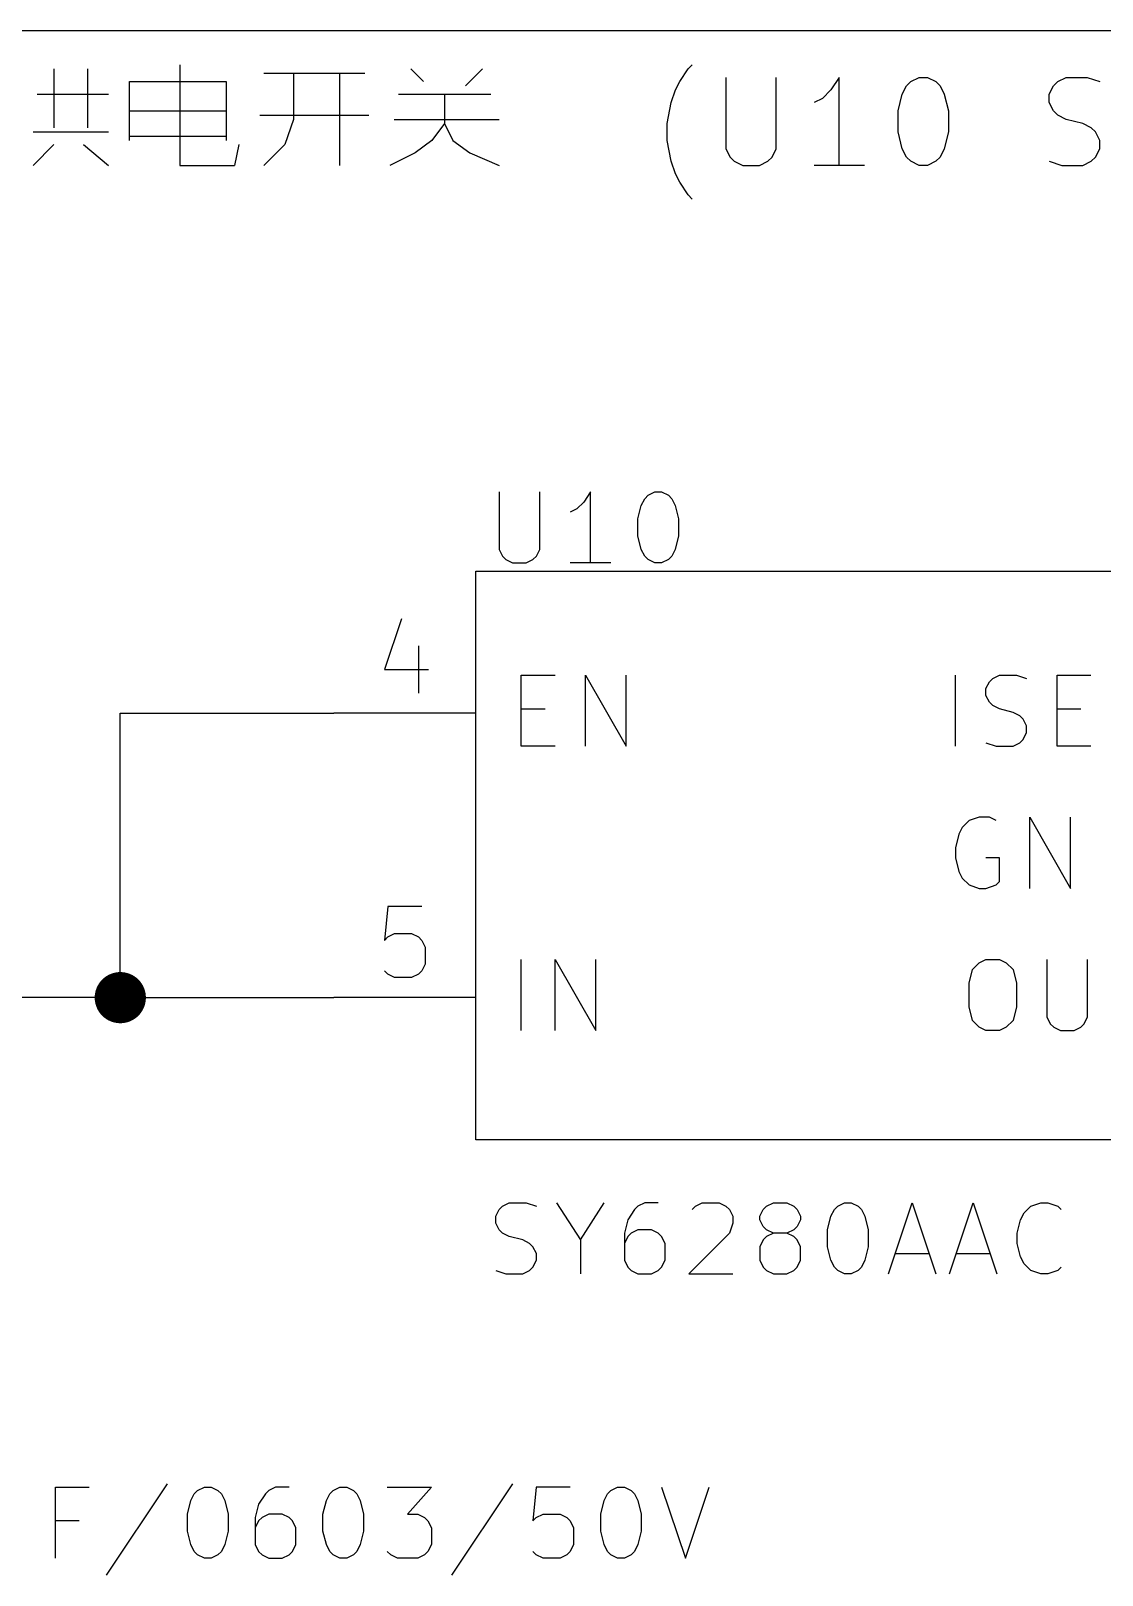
# Model space of a CAD drawing. Header units: millimetres. Extents: x 5 to 293, y -205 to -3.
# Drawn here: x 204.14 to 223.27, y -143.67 to -116.08 of the extents above; entities that cross this region are included whole.
import ezdxf

# ---------------------------------------------------------------- set-up
doc = ezdxf.new("R2010")
doc.units = ezdxf.units.MM
for name, color, linetype in [('GREENSIXTYFIVE', 129, 'CONTINUOUS'), ('LIGHTGREEN', 92, 'CONTINUOUS'), ('LIGHTMAGENTA', 212, 'CONTINUOUS'), ('LIGHTRED', 12, 'CONTINUOUS'), ('RED', 14, 'CONTINUOUS')]:
    doc.layers.add(name, color=color, linetype=linetype)

msp = doc.modelspace()

# ---------------------------------------------------------------- linework, layer by layer
at = {"layer": 'GREENSIXTYFIVE', "linetype": 'CONTINUOUS'}
for p, q in [((212.5035, -124.3144), (212.5035, -125.3425)), ((212.5035, -124.3144), (212.5035, -125.3425)), ((213.2292, -125.3425), (213.2292, -124.3144)), ((213.2292, -125.3425), (213.2292, -124.3144)), ((214.1364, -124.3144), (214.0155, -124.4959)), ((214.1364, -124.3144), (214.0155, -124.4959)), ((214.1364, -125.5844), (214.1364, -124.3144)), ((214.1364, -125.5844), (214.1364, -124.3144)), ((215.104, -124.4354), (215.1645, -124.3749)), ((215.104, -124.4354), (215.1645, -124.3749)), ((215.1645, -124.3749), (215.2854, -124.3144)), ((215.1645, -124.3749), (215.2854, -124.3144)), ((215.2854, -124.3144), (215.4064, -124.3144)), ((215.2854, -124.3144), (215.4064, -124.3144)), ((215.4064, -124.3144), (215.5273, -124.3749)), ((215.4064, -124.3144), (215.5273, -124.3749)), ((215.5273, -124.3749), (215.5878, -124.4354)), ((215.5273, -124.3749), (215.5878, -124.4354)), ((213.8945, -124.6168), (213.7736, -124.6773)), ((213.8945, -124.6168), (213.7736, -124.6773)), ((214.0155, -124.4959), (213.8945, -124.6168)), ((214.0155, -124.4959), (213.8945, -124.6168)), ((214.9831, -124.7982), (215.0435, -124.5563)), ((214.9831, -124.7982), (215.0435, -124.5563)), ((215.0435, -124.5563), (215.104, -124.4354)), ((215.0435, -124.5563), (215.104, -124.4354)), ((215.5878, -124.4354), (215.6483, -124.5563)), ((215.5878, -124.4354), (215.6483, -124.5563)), ((215.6483, -124.5563), (215.7088, -124.7982)), ((215.6483, -124.5563), (215.7088, -124.7982)), ((214.9831, -125.1006), (214.9831, -124.7982)), ((214.9831, -125.1006), (214.9831, -124.7982)), ((215.7088, -124.7982), (215.7088, -125.1006)), ((215.7088, -124.7982), (215.7088, -125.1006)), ((215.0435, -125.3425), (214.9831, -125.1006)), ((215.0435, -125.3425), (214.9831, -125.1006)), ((215.7088, -125.1006), (215.6483, -125.3425)), ((215.7088, -125.1006), (215.6483, -125.3425)), ((212.5035, -125.3425), (212.564, -125.4635)), ((212.5035, -125.3425), (212.564, -125.4635)), ((212.564, -125.4635), (212.6245, -125.524)), ((212.564, -125.4635), (212.6245, -125.524)), ((212.6245, -125.524), (212.7454, -125.5844)), ((212.6245, -125.524), (212.7454, -125.5844)), ((212.9873, -125.5844), (213.1083, -125.524)), ((212.9873, -125.5844), (213.1083, -125.524)), ((213.1083, -125.524), (213.1688, -125.4635)), ((213.1083, -125.524), (213.1688, -125.4635)), ((213.1688, -125.4635), (213.2292, -125.3425)), ((213.1688, -125.4635), (213.2292, -125.3425)), ((215.104, -125.4635), (215.0435, -125.3425)), ((215.104, -125.4635), (215.0435, -125.3425)), ((215.1645, -125.524), (215.104, -125.4635)), ((215.1645, -125.524), (215.104, -125.4635)), ((215.2854, -125.5844), (215.1645, -125.524)), ((215.2854, -125.5844), (215.1645, -125.524)), ((215.5273, -125.524), (215.4064, -125.5844)), ((215.5273, -125.524), (215.4064, -125.5844)), ((215.5878, -125.4635), (215.5273, -125.524)), ((215.5878, -125.4635), (215.5273, -125.524)), ((215.6483, -125.3425), (215.5878, -125.4635)), ((215.6483, -125.3425), (215.5878, -125.4635)), ((212.7454, -125.5844), (212.9873, -125.5844)), ((212.7454, -125.5844), (212.9873, -125.5844)), ((214.4993, -125.5844), (213.7736, -125.5844)), ((214.4993, -125.5844), (213.7736, -125.5844)), ((215.4064, -125.5844), (215.2854, -125.5844)), ((215.4064, -125.5844), (215.2854, -125.5844)), ((212.9003, -128.8575), (212.9003, -127.5875)), ((212.9003, -127.5875), (213.5051, -127.5875)), ((212.9003, -128.8575), (212.9003, -127.5875)), ((212.9003, -127.5875), (213.5051, -127.5875)), ((214.0493, -128.8575), (214.0493, -127.5875)), ((214.0493, -127.5875), (214.775, -128.8575)), ((214.0493, -128.8575), (214.0493, -127.5875)), ((214.0493, -127.5875), (214.775, -128.8575)), ((214.775, -128.8575), (214.775, -127.5875)), ((214.775, -128.8575), (214.775, -127.5875)), ((220.6534, -128.8575), (220.6534, -127.5875)), ((220.6534, -128.8575), (220.6534, -127.5875)), ((221.1978, -127.8294), (221.2582, -127.7085)), ((221.1978, -127.8294), (221.2582, -127.7085)), ((221.2582, -127.7085), (221.3187, -127.648)), ((221.2582, -127.7085), (221.3187, -127.648)), ((221.3187, -127.648), (221.4397, -127.5875)), ((221.3187, -127.648), (221.4397, -127.5875)), ((221.4397, -127.5875), (221.742, -127.5875)), ((221.4397, -127.5875), (221.742, -127.5875)), ((221.742, -127.5875), (221.9235, -127.648)), ((221.742, -127.5875), (221.9235, -127.648)), ((222.4677, -128.8575), (222.4677, -127.5875)), ((222.4677, -127.5875), (223.0725, -127.5875)), ((222.4677, -128.8575), (222.4677, -127.5875)), ((222.4677, -127.5875), (223.0725, -127.5875)), ((221.1978, -127.9504), (221.1978, -127.8294)), ((221.1978, -127.9504), (221.1978, -127.8294)), ((221.2582, -128.0713), (221.1978, -127.9504)), ((221.2582, -128.0713), (221.1978, -127.9504)), ((212.9003, -128.1923), (213.3237, -128.1923)), ((212.9003, -128.1923), (213.3237, -128.1923)), ((221.3187, -128.1318), (221.2582, -128.0713)), ((221.3187, -128.1318), (221.2582, -128.0713)), ((221.4397, -128.1923), (221.3187, -128.1318)), ((221.4397, -128.1923), (221.3187, -128.1318)), ((221.6816, -128.2528), (221.4397, -128.1923)), ((221.6816, -128.2528), (221.4397, -128.1923)), ((221.8025, -128.3132), (221.6816, -128.2528)), ((221.8025, -128.3132), (221.6816, -128.2528)), ((222.4677, -128.1923), (222.8911, -128.1923)), ((222.4677, -128.1923), (222.8911, -128.1923)), ((221.863, -128.3737), (221.8025, -128.3132)), ((221.863, -128.3737), (221.8025, -128.3132)), ((221.9235, -128.4947), (221.863, -128.3737)), ((221.9235, -128.4947), (221.863, -128.3737)), ((221.9235, -128.6156), (221.9235, -128.4947)), ((221.9235, -128.6156), (221.9235, -128.4947)), ((221.1978, -128.7971), (221.3792, -128.8575)), ((221.1978, -128.7971), (221.3792, -128.8575)), ((221.6816, -128.8575), (221.8025, -128.7971)), ((221.6816, -128.8575), (221.8025, -128.7971)), ((221.8025, -128.7971), (221.863, -128.7366)), ((221.8025, -128.7971), (221.863, -128.7366)), ((221.863, -128.7366), (221.9235, -128.6156)), ((221.863, -128.7366), (221.9235, -128.6156)), ((213.5051, -128.8575), (212.9003, -128.8575)), ((213.5051, -128.8575), (212.9003, -128.8575)), ((221.3792, -128.8575), (221.6816, -128.8575)), ((221.3792, -128.8575), (221.6816, -128.8575)), ((223.0725, -128.8575), (222.4677, -128.8575)), ((223.0725, -128.8575), (222.4677, -128.8575)), ((220.8953, -130.188), (220.7743, -130.309)), ((220.8953, -130.188), (220.7743, -130.309)), ((221.0767, -130.1275), (220.8953, -130.188)), ((221.0767, -130.1275), (220.8953, -130.188)), ((221.2581, -130.1275), (221.0767, -130.1275)), ((221.2581, -130.1275), (221.0767, -130.1275)), ((221.3791, -130.188), (221.2581, -130.1275)), ((221.3791, -130.188), (221.2581, -130.1275)), ((221.9838, -131.3975), (221.9838, -130.1275)), ((221.9838, -130.1275), (222.7095, -131.3975)), ((221.9838, -131.3975), (221.9838, -130.1275)), ((221.9838, -130.1275), (222.7095, -131.3975)), ((222.7095, -131.3975), (222.7095, -130.1275)), ((222.7095, -131.3975), (222.7095, -130.1275)), ((220.7138, -130.4299), (220.6534, -130.6718)), ((220.7138, -130.4299), (220.6534, -130.6718)), ((220.7743, -130.309), (220.7138, -130.4299)), ((220.7743, -130.309), (220.7138, -130.4299)), ((220.6534, -130.6718), (220.6534, -130.8532)), ((220.6534, -130.6718), (220.6534, -130.8532)), ((220.6534, -130.8532), (220.7138, -131.0951)), ((220.6534, -130.8532), (220.7138, -131.0951)), ((221.4395, -130.8532), (221.1976, -130.8532)), ((221.4395, -130.8532), (221.1976, -130.8532)), ((221.4395, -131.2766), (221.4395, -130.8532)), ((221.4395, -131.2766), (221.4395, -130.8532)), ((220.7138, -131.0951), (220.7743, -131.2161)), ((220.7138, -131.0951), (220.7743, -131.2161)), ((220.7743, -131.2161), (220.8953, -131.3371)), ((220.7743, -131.2161), (220.8953, -131.3371)), ((221.3791, -131.3371), (221.4395, -131.2766)), ((221.3791, -131.3371), (221.4395, -131.2766)), ((220.8953, -131.3371), (221.0767, -131.3975)), ((220.8953, -131.3371), (221.0767, -131.3975)), ((221.0767, -131.3975), (221.1976, -131.3975)), ((221.0767, -131.3975), (221.1976, -131.3975)), ((221.1976, -131.3975), (221.3791, -131.3371)), ((221.1976, -131.3975), (221.3791, -131.3371)), ((212.9003, -133.9375), (212.9003, -132.6675)), ((212.9003, -133.9375), (212.9003, -132.6675)), ((213.5051, -133.9375), (213.5051, -132.6675)), ((213.5051, -132.6675), (214.2308, -133.9375)), ((213.5051, -133.9375), (213.5051, -132.6675)), ((213.5051, -132.6675), (214.2308, -133.9375)), ((214.2308, -133.9375), (214.2308, -132.6675)), ((214.2308, -133.9375), (214.2308, -132.6675)), ((221.0767, -132.728), (221.1976, -132.6675)), ((221.0767, -132.728), (221.1976, -132.6675)), ((221.1976, -132.6675), (221.4395, -132.6675)), ((221.1976, -132.6675), (221.4395, -132.6675)), ((221.4395, -132.6675), (221.5605, -132.728)), ((221.4395, -132.6675), (221.5605, -132.728)), ((222.2862, -132.6675), (222.2862, -133.6956)), ((222.2862, -132.6675), (222.2862, -133.6956)), ((223.0119, -133.6956), (223.0119, -132.6675)), ((223.0119, -133.6956), (223.0119, -132.6675)), ((220.8953, -133.0909), (220.9557, -132.849)), ((220.8953, -133.0909), (220.9557, -132.849)), ((220.9557, -132.849), (221.0767, -132.728)), ((220.9557, -132.849), (221.0767, -132.728)), ((221.5605, -132.728), (221.6814, -132.849)), ((221.5605, -132.728), (221.6814, -132.849)), ((221.6814, -132.849), (221.7419, -133.0909)), ((221.6814, -132.849), (221.7419, -133.0909)), ((220.8953, -133.5142), (220.8953, -133.0909)), ((220.8953, -133.5142), (220.8953, -133.0909)), ((221.7419, -133.0909), (221.7419, -133.5142)), ((221.7419, -133.0909), (221.7419, -133.5142)), ((220.9557, -133.7561), (220.8953, -133.5142)), ((220.9557, -133.7561), (220.8953, -133.5142)), ((221.7419, -133.5142), (221.6814, -133.7561)), ((221.7419, -133.5142), (221.6814, -133.7561)), ((221.0767, -133.8771), (220.9557, -133.7561)), ((221.0767, -133.8771), (220.9557, -133.7561)), ((221.6814, -133.7561), (221.5605, -133.8771)), ((221.6814, -133.7561), (221.5605, -133.8771)), ((222.2862, -133.6956), (222.3467, -133.8166)), ((222.2862, -133.6956), (222.3467, -133.8166)), ((222.9515, -133.8166), (223.0119, -133.6956)), ((222.9515, -133.8166), (223.0119, -133.6956)), ((221.1976, -133.9375), (221.0767, -133.8771)), ((221.1976, -133.9375), (221.0767, -133.8771)), ((221.4395, -133.9375), (221.1976, -133.9375)), ((221.4395, -133.9375), (221.1976, -133.9375)), ((221.5605, -133.8771), (221.4395, -133.9375)), ((221.5605, -133.8771), (221.4395, -133.9375)), ((222.3467, -133.8166), (222.4072, -133.8771)), ((222.3467, -133.8166), (222.4072, -133.8771)), ((222.4072, -133.8771), (222.5281, -133.9375)), ((222.4072, -133.8771), (222.5281, -133.9375)), ((222.5281, -133.9375), (222.77, -133.9375)), ((222.5281, -133.9375), (222.77, -133.9375)), ((222.77, -133.9375), (222.891, -133.8771)), ((222.77, -133.9375), (222.891, -133.8771)), ((222.891, -133.8771), (222.9515, -133.8166)), ((222.891, -133.8771), (222.9515, -133.8166)), ((212.5035, -137.1354), (212.564, -137.0749)), ((212.5035, -137.1354), (212.564, -137.0749)), ((212.564, -137.0749), (212.685, -137.0144)), ((212.564, -137.0749), (212.685, -137.0144)), ((212.685, -137.0144), (212.9873, -137.0144)), ((212.685, -137.0144), (212.9873, -137.0144)), ((212.9873, -137.0144), (213.1688, -137.0749)), ((212.9873, -137.0144), (213.1688, -137.0749)), ((213.5316, -137.0144), (213.9549, -137.6797)), ((213.5316, -137.0144), (213.9549, -137.6797)), ((213.9549, -137.6797), (214.3783, -137.0144)), ((213.9549, -137.6797), (214.3783, -137.0144)), ((214.9831, -137.0749), (214.9226, -137.1354)), ((214.9831, -137.0749), (214.9226, -137.1354)), ((215.104, -137.0144), (214.9831, -137.0749)), ((215.104, -137.0144), (214.9831, -137.0749)), ((215.3459, -137.0144), (215.104, -137.0144)), ((215.3459, -137.0144), (215.104, -137.0144)), ((215.9507, -137.1354), (216.0111, -137.0749)), ((215.9507, -137.1354), (216.0111, -137.0749)), ((216.0111, -137.0749), (216.1321, -137.0144)), ((216.0111, -137.0749), (216.1321, -137.0144)), ((216.1321, -137.0144), (216.4345, -137.0144)), ((216.1321, -137.0144), (216.4345, -137.0144)), ((216.4345, -137.0144), (216.5554, -137.0749)), ((216.4345, -137.0144), (216.5554, -137.0749)), ((216.5554, -137.0749), (216.6159, -137.1354)), ((216.5554, -137.0749), (216.6159, -137.1354)), ((217.2206, -137.1354), (217.2811, -137.0749)), ((217.2206, -137.1354), (217.2811, -137.0749)), ((217.2811, -137.0749), (217.4021, -137.0144)), ((217.2811, -137.0749), (217.4021, -137.0144)), ((217.4021, -137.0144), (217.644, -137.0144)), ((217.4021, -137.0144), (217.644, -137.0144)), ((217.644, -137.0144), (217.7649, -137.0749)), ((217.644, -137.0144), (217.7649, -137.0749)), ((217.7649, -137.0749), (217.8254, -137.1354)), ((217.7649, -137.0749), (217.8254, -137.1354)), ((218.4906, -137.1354), (218.5511, -137.0749)), ((218.4906, -137.1354), (218.5511, -137.0749)), ((218.5511, -137.0749), (218.672, -137.0144)), ((218.5511, -137.0749), (218.672, -137.0144)), ((218.672, -137.0144), (218.793, -137.0144)), ((218.672, -137.0144), (218.793, -137.0144)), ((218.793, -137.0144), (218.9139, -137.0749)), ((218.793, -137.0144), (218.9139, -137.0749)), ((218.9139, -137.0749), (218.9744, -137.1354)), ((218.9139, -137.0749), (218.9744, -137.1354)), ((219.4582, -138.2844), (219.8815, -137.0144)), ((219.4582, -138.2844), (219.8815, -137.0144)), ((219.8815, -137.0144), (220.3049, -138.2844)), ((219.8815, -137.0144), (220.3049, -138.2844)), ((220.5468, -138.2844), (220.9701, -137.0144)), ((220.5468, -138.2844), (220.9701, -137.0144)), ((220.9701, -137.0144), (221.3935, -138.2844)), ((220.9701, -137.0144), (221.3935, -138.2844)), ((221.8773, -137.1959), (221.9983, -137.0749)), ((221.8773, -137.1959), (221.9983, -137.0749)), ((221.9983, -137.0749), (222.1797, -137.0144)), ((221.9983, -137.0749), (222.1797, -137.0144)), ((222.1797, -137.0144), (222.3006, -137.0144)), ((222.1797, -137.0144), (222.3006, -137.0144)), ((222.3006, -137.0144), (222.4821, -137.0749)), ((222.3006, -137.0144), (222.4821, -137.0749)), ((222.4821, -137.0749), (222.5425, -137.1354)), ((222.4821, -137.0749), (222.5425, -137.1354)), ((212.4431, -137.2563), (212.5035, -137.1354)), ((212.4431, -137.2563), (212.5035, -137.1354)), ((212.4431, -137.3773), (212.4431, -137.2563)), ((212.4431, -137.3773), (212.4431, -137.2563)), ((212.5035, -137.4982), (212.4431, -137.3773)), ((212.5035, -137.4982), (212.4431, -137.3773)), ((214.8016, -137.3168), (214.7412, -137.5587)), ((214.8016, -137.3168), (214.7412, -137.5587)), ((214.9226, -137.1354), (214.8016, -137.3168)), ((214.9226, -137.1354), (214.8016, -137.3168)), ((216.6159, -137.1354), (216.6764, -137.2563)), ((216.6159, -137.1354), (216.6764, -137.2563)), ((216.6764, -137.3773), (216.6159, -137.5587)), ((216.6764, -137.3773), (216.6159, -137.5587)), ((216.6764, -137.2563), (216.6764, -137.3773)), ((216.6764, -137.2563), (216.6764, -137.3773)), ((217.1602, -137.2563), (217.2206, -137.1354)), ((217.1602, -137.2563), (217.2206, -137.1354)), ((217.1602, -137.3168), (217.1602, -137.2563)), ((217.1602, -137.3168), (217.1602, -137.2563)), ((217.2206, -137.4378), (217.1602, -137.3168)), ((217.2206, -137.4378), (217.1602, -137.3168)), ((217.8254, -137.1354), (217.8859, -137.2563)), ((217.8254, -137.1354), (217.8859, -137.2563)), ((217.8859, -137.3168), (217.8254, -137.4378)), ((217.8859, -137.3168), (217.8254, -137.4378)), ((217.8859, -137.2563), (217.8859, -137.3168)), ((217.8859, -137.2563), (217.8859, -137.3168)), ((218.3697, -137.4982), (218.4301, -137.2563)), ((218.3697, -137.4982), (218.4301, -137.2563)), ((218.4301, -137.2563), (218.4906, -137.1354)), ((218.4301, -137.2563), (218.4906, -137.1354)), ((218.9744, -137.1354), (219.0349, -137.2563)), ((218.9744, -137.1354), (219.0349, -137.2563)), ((219.0349, -137.2563), (219.0954, -137.4982)), ((219.0349, -137.2563), (219.0954, -137.4982)), ((221.7564, -137.5587), (221.8168, -137.3168)), ((221.7564, -137.5587), (221.8168, -137.3168)), ((221.8168, -137.3168), (221.8773, -137.1959)), ((221.8168, -137.3168), (221.8773, -137.1959)), ((212.564, -137.5587), (212.5035, -137.4982)), ((212.564, -137.5587), (212.5035, -137.4982)), ((212.685, -137.6192), (212.564, -137.5587)), ((212.685, -137.6192), (212.564, -137.5587)), ((212.9269, -137.6797), (212.685, -137.6192)), ((212.9269, -137.6797), (212.685, -137.6192)), ((214.7412, -137.5587), (214.7412, -138.0425)), ((214.7412, -137.5587), (214.7412, -138.0425)), ((214.8016, -137.6192), (214.7412, -137.7401)), ((214.8016, -137.6192), (214.7412, -137.7401)), ((214.8621, -137.5587), (214.8016, -137.6192)), ((214.8621, -137.5587), (214.8016, -137.6192)), ((214.9831, -137.4982), (214.8621, -137.5587)), ((214.9831, -137.4982), (214.8621, -137.5587)), ((215.225, -137.4982), (214.9831, -137.4982)), ((215.225, -137.4982), (214.9831, -137.4982)), ((215.3459, -137.5587), (215.225, -137.4982)), ((215.3459, -137.5587), (215.225, -137.4982)), ((215.4064, -137.6192), (215.3459, -137.5587)), ((215.4064, -137.6192), (215.3459, -137.5587)), ((215.4669, -137.7401), (215.4064, -137.6192)), ((215.4669, -137.7401), (215.4064, -137.6192)), ((216.6159, -137.5587), (215.8902, -138.2844)), ((216.6159, -137.5587), (215.8902, -138.2844)), ((217.2811, -137.4982), (217.2206, -137.4378)), ((217.2811, -137.4982), (217.2206, -137.4378)), ((217.2811, -137.6192), (217.2206, -137.6797)), ((217.2811, -137.6192), (217.2206, -137.6797)), ((217.4021, -137.5587), (217.2811, -137.4982)), ((217.4021, -137.5587), (217.2811, -137.4982)), ((217.4021, -137.5587), (217.2811, -137.6192)), ((217.4021, -137.5587), (217.2811, -137.6192)), ((217.644, -137.5587), (217.4021, -137.5587)), ((217.644, -137.5587), (217.4021, -137.5587)), ((217.7649, -137.4982), (217.644, -137.5587)), ((217.7649, -137.4982), (217.644, -137.5587)), ((217.7649, -137.6192), (217.644, -137.5587)), ((217.7649, -137.6192), (217.644, -137.5587)), ((217.8254, -137.4378), (217.7649, -137.4982)), ((217.8254, -137.4378), (217.7649, -137.4982)), ((217.8254, -137.6797), (217.7649, -137.6192)), ((217.8254, -137.6797), (217.7649, -137.6192)), ((218.3697, -137.8006), (218.3697, -137.4982)), ((218.3697, -137.8006), (218.3697, -137.4982)), ((219.0954, -137.4982), (219.0954, -137.8006)), ((219.0954, -137.4982), (219.0954, -137.8006)), ((221.7564, -137.7401), (221.7564, -137.5587)), ((221.7564, -137.7401), (221.7564, -137.5587)), ((213.0478, -137.7401), (212.9269, -137.6797)), ((213.0478, -137.7401), (212.9269, -137.6797)), ((213.1083, -137.8006), (213.0478, -137.7401)), ((213.1083, -137.8006), (213.0478, -137.7401)), ((213.1688, -137.9216), (213.1083, -137.8006)), ((213.1688, -137.9216), (213.1083, -137.8006)), ((213.1688, -138.0425), (213.1688, -137.9216)), ((213.1688, -138.0425), (213.1688, -137.9216)), ((213.9549, -137.6797), (213.9549, -138.2844)), ((213.9549, -137.6797), (213.9549, -138.2844)), ((215.4669, -138.0425), (215.4669, -137.7401)), ((215.4669, -138.0425), (215.4669, -137.7401)), ((217.2206, -137.6797), (217.1602, -137.8006)), ((217.2206, -137.6797), (217.1602, -137.8006)), ((217.1602, -137.8006), (217.1602, -138.0425)), ((217.1602, -137.8006), (217.1602, -138.0425)), ((217.8859, -137.8006), (217.8254, -137.6797)), ((217.8859, -137.8006), (217.8254, -137.6797)), ((217.8859, -138.0425), (217.8859, -137.8006)), ((217.8859, -138.0425), (217.8859, -137.8006)), ((218.4301, -138.0425), (218.3697, -137.8006)), ((218.4301, -138.0425), (218.3697, -137.8006)), ((219.0954, -137.8006), (219.0349, -138.0425)), ((219.0954, -137.8006), (219.0349, -138.0425)), ((219.5792, -137.9216), (220.1839, -137.9216)), ((219.5792, -137.9216), (220.1839, -137.9216)), ((220.6678, -137.9216), (221.2725, -137.9216)), ((220.6678, -137.9216), (221.2725, -137.9216)), ((221.8168, -137.982), (221.7564, -137.7401)), ((221.8168, -137.982), (221.7564, -137.7401)), ((213.0478, -138.224), (213.1083, -138.1635)), ((213.0478, -138.224), (213.1083, -138.1635)), ((213.1083, -138.1635), (213.1688, -138.0425)), ((213.1083, -138.1635), (213.1688, -138.0425)), ((214.7412, -138.0425), (214.8016, -138.1635)), ((214.7412, -138.0425), (214.8016, -138.1635)), ((214.8016, -138.1635), (214.8621, -138.224)), ((214.8016, -138.1635), (214.8621, -138.224)), ((215.3459, -138.224), (215.4064, -138.1635)), ((215.3459, -138.224), (215.4064, -138.1635)), ((215.4064, -138.1635), (215.4669, -138.0425)), ((215.4064, -138.1635), (215.4669, -138.0425)), ((217.1602, -138.0425), (217.2206, -138.1635)), ((217.1602, -138.0425), (217.2206, -138.1635)), ((217.2206, -138.1635), (217.2811, -138.224)), ((217.2206, -138.1635), (217.2811, -138.224)), ((217.7649, -138.224), (217.8254, -138.1635)), ((217.7649, -138.224), (217.8254, -138.1635)), ((217.8254, -138.1635), (217.8859, -138.0425)), ((217.8254, -138.1635), (217.8859, -138.0425)), ((218.4906, -138.1635), (218.4301, -138.0425)), ((218.4906, -138.1635), (218.4301, -138.0425)), ((218.5511, -138.224), (218.4906, -138.1635)), ((218.5511, -138.224), (218.4906, -138.1635)), ((218.9744, -138.1635), (218.9139, -138.224)), ((218.9744, -138.1635), (218.9139, -138.224)), ((219.0349, -138.0425), (218.9744, -138.1635)), ((219.0349, -138.0425), (218.9744, -138.1635)), ((221.8773, -138.103), (221.8168, -137.982)), ((221.8773, -138.103), (221.8168, -137.982)), ((221.9983, -138.224), (221.8773, -138.103)), ((221.9983, -138.224), (221.8773, -138.103)), ((222.5425, -138.1635), (222.4821, -138.224)), ((222.5425, -138.1635), (222.4821, -138.224)), ((212.4431, -138.224), (212.6245, -138.2844)), ((212.4431, -138.224), (212.6245, -138.2844)), ((212.6245, -138.2844), (212.9269, -138.2844)), ((212.6245, -138.2844), (212.9269, -138.2844)), ((212.9269, -138.2844), (213.0478, -138.224)), ((212.9269, -138.2844), (213.0478, -138.224)), ((214.8621, -138.224), (214.9831, -138.2844)), ((214.8621, -138.224), (214.9831, -138.2844)), ((214.9831, -138.2844), (215.225, -138.2844)), ((214.9831, -138.2844), (215.225, -138.2844)), ((215.225, -138.2844), (215.3459, -138.224)), ((215.225, -138.2844), (215.3459, -138.224)), ((215.8902, -138.2844), (216.6764, -138.2844)), ((215.8902, -138.2844), (216.6764, -138.2844)), ((217.2811, -138.224), (217.4021, -138.2844)), ((217.2811, -138.224), (217.4021, -138.2844)), ((217.4021, -138.2844), (217.644, -138.2844)), ((217.4021, -138.2844), (217.644, -138.2844)), ((217.644, -138.2844), (217.7649, -138.224)), ((217.644, -138.2844), (217.7649, -138.224)), ((218.672, -138.2844), (218.5511, -138.224)), ((218.672, -138.2844), (218.5511, -138.224)), ((218.793, -138.2844), (218.672, -138.2844)), ((218.793, -138.2844), (218.672, -138.2844)), ((218.9139, -138.224), (218.793, -138.2844)), ((218.9139, -138.224), (218.793, -138.2844)), ((222.1797, -138.2844), (221.9983, -138.224)), ((222.1797, -138.2844), (221.9983, -138.224)), ((222.3006, -138.2844), (222.1797, -138.2844)), ((222.3006, -138.2844), (222.1797, -138.2844)), ((222.4821, -138.224), (222.3006, -138.2844)), ((222.4821, -138.224), (222.3006, -138.2844)), ((206.5768, -142.034), (205.4882, -143.6668)), ((206.5768, -142.034), (205.4882, -143.6668)), ((212.7453, -142.034), (211.6567, -143.6668)), ((212.7453, -142.034), (211.6567, -143.6668)), ((204.581, -143.3644), (204.581, -142.0944)), ((204.581, -142.0944), (205.1858, -142.0944)), ((204.581, -143.3644), (204.581, -142.0944)), ((204.581, -142.0944), (205.1858, -142.0944)), ((206.9397, -142.5782), (207.0001, -142.3363)), ((206.9397, -142.5782), (207.0001, -142.3363)), ((207.0001, -142.3363), (207.0606, -142.2154)), ((207.0001, -142.3363), (207.0606, -142.2154)), ((207.0606, -142.2154), (207.1211, -142.1549)), ((207.0606, -142.2154), (207.1211, -142.1549)), ((207.1211, -142.1549), (207.242, -142.0944)), ((207.1211, -142.1549), (207.242, -142.0944)), ((207.242, -142.0944), (207.363, -142.0944)), ((207.242, -142.0944), (207.363, -142.0944)), ((207.363, -142.0944), (207.4839, -142.1549)), ((207.363, -142.0944), (207.4839, -142.1549)), ((207.4839, -142.1549), (207.5444, -142.2154)), ((207.4839, -142.1549), (207.5444, -142.2154)), ((207.5444, -142.2154), (207.6049, -142.3363)), ((207.5444, -142.2154), (207.6049, -142.3363)), ((207.6049, -142.3363), (207.6654, -142.5782)), ((207.6049, -142.3363), (207.6654, -142.5782)), ((208.3306, -142.2154), (208.2096, -142.3968)), ((208.3306, -142.2154), (208.2096, -142.3968)), ((208.3911, -142.1549), (208.3306, -142.2154)), ((208.3911, -142.1549), (208.3306, -142.2154)), ((208.512, -142.0944), (208.3911, -142.1549)), ((208.512, -142.0944), (208.3911, -142.1549)), ((208.7539, -142.0944), (208.512, -142.0944)), ((208.7539, -142.0944), (208.512, -142.0944)), ((209.3587, -142.5782), (209.4191, -142.3363)), ((209.3587, -142.5782), (209.4191, -142.3363)), ((209.4191, -142.3363), (209.4796, -142.2154)), ((209.4191, -142.3363), (209.4796, -142.2154)), ((209.4796, -142.2154), (209.5401, -142.1549)), ((209.4796, -142.2154), (209.5401, -142.1549)), ((209.5401, -142.1549), (209.661, -142.0944)), ((209.5401, -142.1549), (209.661, -142.0944)), ((209.661, -142.0944), (209.782, -142.0944)), ((209.661, -142.0944), (209.782, -142.0944)), ((209.782, -142.0944), (209.9029, -142.1549)), ((209.782, -142.0944), (209.9029, -142.1549)), ((209.9029, -142.1549), (209.9634, -142.2154)), ((209.9029, -142.1549), (209.9634, -142.2154)), ((209.9634, -142.2154), (210.0239, -142.3363)), ((209.9634, -142.2154), (210.0239, -142.3363)), ((210.0239, -142.3363), (210.0844, -142.5782)), ((210.0239, -142.3363), (210.0844, -142.5782)), ((210.5077, -142.0944), (211.2939, -142.0944)), ((210.5077, -142.0944), (211.2939, -142.0944)), ((211.2939, -142.0944), (210.8705, -142.5782)), ((211.2939, -142.0944), (210.8705, -142.5782)), ((213.1686, -142.0944), (213.1082, -142.6992)), ((213.1686, -142.0944), (213.1082, -142.6992)), ((213.7734, -142.0944), (213.1686, -142.0944)), ((213.7734, -142.0944), (213.1686, -142.0944)), ((214.3177, -142.5782), (214.3781, -142.3363)), ((214.3177, -142.5782), (214.3781, -142.3363)), ((214.3781, -142.3363), (214.4386, -142.2154)), ((214.3781, -142.3363), (214.4386, -142.2154)), ((214.4386, -142.2154), (214.4991, -142.1549)), ((214.4386, -142.2154), (214.4991, -142.1549)), ((214.4991, -142.1549), (214.62, -142.0944)), ((214.4991, -142.1549), (214.62, -142.0944)), ((214.62, -142.0944), (214.741, -142.0944)), ((214.62, -142.0944), (214.741, -142.0944)), ((214.741, -142.0944), (214.8619, -142.1549)), ((214.741, -142.0944), (214.8619, -142.1549)), ((214.8619, -142.1549), (214.9224, -142.2154)), ((214.8619, -142.1549), (214.9224, -142.2154)), ((214.9224, -142.2154), (214.9829, -142.3363)), ((214.9224, -142.2154), (214.9829, -142.3363)), ((214.9829, -142.3363), (215.0434, -142.5782)), ((214.9829, -142.3363), (215.0434, -142.5782)), ((215.4062, -142.0944), (215.8295, -143.3644)), ((215.4062, -142.0944), (215.8295, -143.3644)), ((215.8295, -143.3644), (216.2529, -142.0944)), ((215.8295, -143.3644), (216.2529, -142.0944)), ((206.9397, -142.8806), (206.9397, -142.5782)), ((206.9397, -142.8806), (206.9397, -142.5782)), ((207.6654, -142.5782), (207.6654, -142.8806)), ((207.6654, -142.5782), (207.6654, -142.8806)), ((208.2096, -142.3968), (208.1492, -142.6387)), ((208.2096, -142.3968), (208.1492, -142.6387)), ((208.3911, -142.5782), (208.2701, -142.6387)), ((208.3911, -142.5782), (208.2701, -142.6387)), ((208.633, -142.5782), (208.3911, -142.5782)), ((208.633, -142.5782), (208.3911, -142.5782)), ((208.7539, -142.6387), (208.633, -142.5782)), ((208.7539, -142.6387), (208.633, -142.5782)), ((209.3587, -142.8806), (209.3587, -142.5782)), ((209.3587, -142.8806), (209.3587, -142.5782)), ((210.0844, -142.5782), (210.0844, -142.8806)), ((210.0844, -142.5782), (210.0844, -142.8806)), ((210.8705, -142.5782), (211.052, -142.5782)), ((210.8705, -142.5782), (211.052, -142.5782)), ((211.052, -142.5782), (211.1729, -142.6387)), ((211.052, -142.5782), (211.1729, -142.6387)), ((213.1686, -142.6387), (213.2896, -142.5782)), ((213.1686, -142.6387), (213.2896, -142.5782)), ((213.2896, -142.5782), (213.592, -142.5782)), ((213.2896, -142.5782), (213.592, -142.5782)), ((213.592, -142.5782), (213.7129, -142.6387)), ((213.592, -142.5782), (213.7129, -142.6387)), ((214.3177, -142.8806), (214.3177, -142.5782)), ((214.3177, -142.8806), (214.3177, -142.5782)), ((215.0434, -142.5782), (215.0434, -142.8806)), ((215.0434, -142.5782), (215.0434, -142.8806)), ((205.0044, -142.6992), (204.581, -142.6992)), ((205.0044, -142.6992), (204.581, -142.6992)), ((207.0001, -143.1225), (206.9397, -142.8806)), ((207.0001, -143.1225), (206.9397, -142.8806)), ((207.6654, -142.8806), (207.6049, -143.1225)), ((207.6654, -142.8806), (207.6049, -143.1225)), ((208.1492, -142.6387), (208.1492, -143.1225)), ((208.1492, -142.6387), (208.1492, -143.1225)), ((208.2096, -142.6992), (208.1492, -142.8201)), ((208.2096, -142.6992), (208.1492, -142.8201)), ((208.2701, -142.6387), (208.2096, -142.6992)), ((208.2701, -142.6387), (208.2096, -142.6992)), ((208.8144, -142.6992), (208.7539, -142.6387)), ((208.8144, -142.6992), (208.7539, -142.6387)), ((208.8749, -142.8201), (208.8144, -142.6992)), ((208.8749, -142.8201), (208.8144, -142.6992)), ((208.8749, -143.1225), (208.8749, -142.8201)), ((208.8749, -143.1225), (208.8749, -142.8201)), ((209.4191, -143.1225), (209.3587, -142.8806)), ((209.4191, -143.1225), (209.3587, -142.8806)), ((210.0844, -142.8806), (210.0239, -143.1225)), ((210.0844, -142.8806), (210.0239, -143.1225)), ((211.1729, -142.6387), (211.2334, -142.6992)), ((211.1729, -142.6387), (211.2334, -142.6992)), ((211.2334, -142.6992), (211.2939, -142.8201)), ((211.2334, -142.6992), (211.2939, -142.8201)), ((211.2939, -142.8201), (211.2939, -143.1225)), ((211.2939, -142.8201), (211.2939, -143.1225)), ((213.1082, -142.6992), (213.1686, -142.6387)), ((213.1082, -142.6992), (213.1686, -142.6387)), ((213.7129, -142.6387), (213.7734, -142.6992)), ((213.7129, -142.6387), (213.7734, -142.6992)), ((213.7734, -142.6992), (213.8339, -142.8201)), ((213.7734, -142.6992), (213.8339, -142.8201)), ((213.8339, -142.8201), (213.8339, -143.1225)), ((213.8339, -142.8201), (213.8339, -143.1225)), ((214.3781, -143.1225), (214.3177, -142.8806)), ((214.3781, -143.1225), (214.3177, -142.8806)), ((215.0434, -142.8806), (214.9829, -143.1225)), ((215.0434, -142.8806), (214.9829, -143.1225)), ((207.0606, -143.2435), (207.0001, -143.1225)), ((207.0606, -143.2435), (207.0001, -143.1225)), ((207.6049, -143.1225), (207.5444, -143.2435)), ((207.6049, -143.1225), (207.5444, -143.2435)), ((208.1492, -143.1225), (208.2096, -143.2435)), ((208.1492, -143.1225), (208.2096, -143.2435)), ((208.8144, -143.2435), (208.8749, -143.1225)), ((208.8144, -143.2435), (208.8749, -143.1225)), ((209.4796, -143.2435), (209.4191, -143.1225)), ((209.4796, -143.2435), (209.4191, -143.1225)), ((210.0239, -143.1225), (209.9634, -143.2435)), ((210.0239, -143.1225), (209.9634, -143.2435)), ((211.2939, -143.1225), (211.2334, -143.2435)), ((211.2939, -143.1225), (211.2334, -143.2435)), ((213.8339, -143.1225), (213.7734, -143.2435)), ((213.8339, -143.1225), (213.7734, -143.2435)), ((214.4386, -143.2435), (214.3781, -143.1225)), ((214.4386, -143.2435), (214.3781, -143.1225)), ((214.9829, -143.1225), (214.9224, -143.2435)), ((214.9829, -143.1225), (214.9224, -143.2435)), ((207.1211, -143.304), (207.0606, -143.2435)), ((207.1211, -143.304), (207.0606, -143.2435)), ((207.242, -143.3644), (207.1211, -143.304)), ((207.242, -143.3644), (207.1211, -143.304)), ((207.363, -143.3644), (207.242, -143.3644)), ((207.363, -143.3644), (207.242, -143.3644)), ((207.4839, -143.304), (207.363, -143.3644)), ((207.4839, -143.304), (207.363, -143.3644)), ((207.5444, -143.2435), (207.4839, -143.304)), ((207.5444, -143.2435), (207.4839, -143.304)), ((208.2096, -143.2435), (208.2701, -143.304)), ((208.2096, -143.2435), (208.2701, -143.304)), ((208.2701, -143.304), (208.3911, -143.3644)), ((208.2701, -143.304), (208.3911, -143.3644)), ((208.3911, -143.3644), (208.633, -143.3644)), ((208.3911, -143.3644), (208.633, -143.3644)), ((208.633, -143.3644), (208.7539, -143.304)), ((208.633, -143.3644), (208.7539, -143.304)), ((208.7539, -143.304), (208.8144, -143.2435)), ((208.7539, -143.304), (208.8144, -143.2435)), ((209.5401, -143.304), (209.4796, -143.2435)), ((209.5401, -143.304), (209.4796, -143.2435)), ((209.661, -143.3644), (209.5401, -143.304)), ((209.661, -143.3644), (209.5401, -143.304)), ((209.782, -143.3644), (209.661, -143.3644)), ((209.782, -143.3644), (209.661, -143.3644)), ((209.9029, -143.304), (209.782, -143.3644)), ((209.9029, -143.304), (209.782, -143.3644)), ((209.9634, -143.2435), (209.9029, -143.304)), ((209.9634, -143.2435), (209.9029, -143.304)), ((210.5682, -143.304), (210.5077, -143.2435)), ((210.5682, -143.304), (210.5077, -143.2435)), ((210.6891, -143.3644), (210.5682, -143.304)), ((210.6891, -143.3644), (210.5682, -143.304)), ((211.052, -143.3644), (210.6891, -143.3644)), ((211.052, -143.3644), (210.6891, -143.3644)), ((211.1729, -143.304), (211.052, -143.3644)), ((211.1729, -143.304), (211.052, -143.3644)), ((211.2334, -143.2435), (211.1729, -143.304)), ((211.2334, -143.2435), (211.1729, -143.304)), ((213.1686, -143.304), (213.1082, -143.2435)), ((213.1686, -143.304), (213.1082, -143.2435)), ((213.2896, -143.3644), (213.1686, -143.304)), ((213.2896, -143.3644), (213.1686, -143.304)), ((213.592, -143.3644), (213.2896, -143.3644)), ((213.592, -143.3644), (213.2896, -143.3644)), ((213.7129, -143.304), (213.592, -143.3644)), ((213.7129, -143.304), (213.592, -143.3644)), ((213.7734, -143.2435), (213.7129, -143.304)), ((213.7734, -143.2435), (213.7129, -143.304)), ((214.4991, -143.304), (214.4386, -143.2435)), ((214.4991, -143.304), (214.4386, -143.2435)), ((214.62, -143.3644), (214.4991, -143.304)), ((214.62, -143.3644), (214.4991, -143.304)), ((214.741, -143.3644), (214.62, -143.3644)), ((214.741, -143.3644), (214.62, -143.3644)), ((214.8619, -143.304), (214.741, -143.3644)), ((214.8619, -143.304), (214.741, -143.3644)), ((214.9224, -143.2435), (214.8619, -143.304)), ((214.9224, -143.2435), (214.8619, -143.304))]:
    msp.add_line(p, q, dxfattribs=at)
at = {"layer": 'LIGHTGREEN', "linetype": 'CONTINUOUS'}
for p, q in [((205.74, -128.27), (209.55, -128.27)), ((205.74, -133.35), (205.74, -128.27)), ((205.74, -133.35), (195.58, -133.35)), ((205.74, -133.35), (209.55, -133.35))]:
    msp.add_line(p, q, dxfattribs=at)
at = {"layer": 'LIGHTGREEN', "const_width": 0.4572}
msp.add_lwpolyline([(205.5114, -133.35, 1), (205.9686, -133.35, 1)], format="xyb", close=True, dxfattribs=at)
at = {"layer": 'LIGHTMAGENTA', "linetype": 'CONTINUOUS'}
for p, q in [((293.37, -116.078), (182.88, -116.078)), ((206.8055, -116.6837), (206.8055, -118.4834)), ((215.8793, -116.7587), (215.9542, -116.6837)), ((204.5558, -116.7587), (204.5558, -117.8085)), ((205.1557, -116.7587), (205.1557, -117.8085)), ((208.3053, -116.8337), (210.1051, -116.8337)), ((208.8303, -116.8337), (208.8303, -117.6585)), ((209.6552, -116.8337), (209.6552, -118.4834)), ((210.93, -116.7587), (211.155, -116.9836)), ((212.2048, -116.7587), (211.9049, -117.0586)), ((215.7293, -116.9836), (215.8793, -116.7587)), ((216.5542, -116.9086), (216.5542, -118.1835)), ((217.4541, -118.1835), (217.4541, -116.9086)), ((218.579, -116.9086), (218.429, -117.1336)), ((218.579, -118.4834), (218.579, -116.9086)), ((219.8538, -116.9836), (220.0038, -116.9086)), ((220.0038, -116.9086), (220.1537, -116.9086)), ((220.1537, -116.9086), (220.3037, -116.9836)), ((222.4784, -116.9836), (222.6284, -116.9086)), ((222.6284, -116.9086), (223.0033, -116.9086)), ((223.0033, -116.9086), (223.2283, -116.9836)), ((204.2558, -117.2086), (205.5307, -117.2086)), ((205.9056, -118.0335), (205.9056, -116.9836)), ((205.9056, -116.9836), (207.6304, -116.9836)), ((207.6304, -116.9836), (207.6304, -118.0335)), ((210.705, -117.2086), (212.3548, -117.2086)), ((211.5299, -117.2086), (211.5299, -117.7335)), ((215.5793, -117.3586), (215.6543, -117.1336)), ((215.6543, -117.1336), (215.7293, -116.9836)), ((218.429, -117.1336), (218.279, -117.2836)), ((219.6288, -117.5086), (219.7038, -117.2086)), ((219.7038, -117.2086), (219.7788, -117.0586)), ((219.7788, -117.0586), (219.8538, -116.9836)), ((220.3037, -116.9836), (220.3787, -117.0586)), ((220.3787, -117.0586), (220.4537, -117.2086)), ((220.4537, -117.2086), (220.5287, -117.5086)), ((222.3284, -117.2086), (222.4034, -117.0586)), ((222.3284, -117.3586), (222.3284, -117.2086)), ((222.4034, -117.0586), (222.4784, -116.9836)), ((205.9056, -117.5086), (207.6304, -117.5086)), ((215.5043, -117.7335), (215.5793, -117.3586)), ((218.279, -117.2836), (218.129, -117.3586)), ((219.6288, -117.8835), (219.6288, -117.5086)), ((220.5287, -117.5086), (220.5287, -117.8835)), ((222.4034, -117.5086), (222.3284, -117.3586)), ((222.4784, -117.5836), (222.4034, -117.5086)), ((208.2303, -117.5836), (210.1801, -117.5836)), ((208.8303, -117.6585), (208.6803, -118.1085)), ((210.63, -117.6585), (212.5048, -117.6585)), ((211.5299, -117.7335), (211.3049, -118.0335)), ((211.5299, -117.7335), (211.6799, -118.0335)), ((215.5043, -118.0335), (215.5043, -117.7335)), ((222.6284, -117.6585), (222.4784, -117.5836)), ((222.9283, -117.7335), (222.6284, -117.6585)), ((223.0783, -117.8085), (222.9283, -117.7335)), ((204.1809, -117.8835), (205.5307, -117.8835)), ((205.9056, -117.9585), (207.6304, -117.9585)), ((211.3049, -118.0335), (211.005, -118.2585)), ((211.6799, -118.0335), (211.9799, -118.2585)), ((215.5793, -118.4085), (215.5043, -118.0335)), ((219.7038, -118.1835), (219.6288, -117.8835)), ((220.5287, -117.8835), (220.4537, -118.1835)), ((223.1533, -117.8835), (223.0783, -117.8085)), ((223.2283, -118.0335), (223.1533, -117.8835)), ((223.2283, -118.1835), (223.2283, -118.0335)), ((204.5558, -118.1085), (204.1809, -118.4834)), ((205.0807, -118.1085), (205.5307, -118.4834)), ((207.8554, -118.1085), (207.7804, -118.4834)), ((208.6803, -118.1085), (208.3053, -118.4834)), ((211.005, -118.2585), (210.555, -118.4834)), ((211.9799, -118.2585), (212.5048, -118.4834)), ((216.5542, -118.1835), (216.6292, -118.3335)), ((216.6292, -118.3335), (216.7042, -118.4085)), ((217.3041, -118.4085), (217.3791, -118.3335)), ((217.3791, -118.3335), (217.4541, -118.1835)), ((219.7788, -118.3335), (219.7038, -118.1835)), ((219.8538, -118.4085), (219.7788, -118.3335)), ((220.3787, -118.3335), (220.3037, -118.4085)), ((220.4537, -118.1835), (220.3787, -118.3335)), ((223.0783, -118.4085), (223.1533, -118.3335)), ((223.1533, -118.3335), (223.2283, -118.1835)), ((206.8055, -118.4834), (207.7804, -118.4834)), ((215.6543, -118.6334), (215.5793, -118.4085)), ((216.7042, -118.4085), (216.8542, -118.4834)), ((216.8542, -118.4834), (217.1541, -118.4834)), ((217.1541, -118.4834), (217.3041, -118.4085)), ((219.0289, -118.4834), (218.129, -118.4834)), ((220.0038, -118.4834), (219.8538, -118.4085)), ((220.1537, -118.4834), (220.0038, -118.4834)), ((220.3037, -118.4085), (220.1537, -118.4834)), ((222.3284, -118.4085), (222.5534, -118.4834)), ((222.5534, -118.4834), (222.9283, -118.4834)), ((222.9283, -118.4834), (223.0783, -118.4085)), ((215.7293, -118.7834), (215.6543, -118.6334)), ((215.8793, -119.0084), (215.7293, -118.7834)), ((215.9542, -119.0834), (215.8793, -119.0084))]:
    msp.add_line(p, q, dxfattribs=at)
at = {"layer": 'LIGHTRED', "linetype": 'CONTINUOUS'}
for p, q in [((210.7595, -126.5809), (210.4572, -127.488)), ((210.7595, -126.5809), (210.4572, -127.488)), ((211.0619, -127.0647), (211.0619, -127.9113)), ((211.0619, -127.0647), (211.0619, -127.9113)), ((210.4572, -127.488), (211.2433, -127.488)), ((210.4572, -127.488), (211.2433, -127.488)), ((210.5176, -131.7213), (210.4572, -132.3261)), ((210.5176, -131.7213), (210.4572, -132.3261)), ((211.1224, -131.7213), (210.5176, -131.7213)), ((211.1224, -131.7213), (210.5176, -131.7213)), ((210.4572, -132.3261), (210.5176, -132.2656)), ((210.4572, -132.3261), (210.5176, -132.2656)), ((210.5176, -132.2656), (210.6386, -132.2051)), ((210.5176, -132.2656), (210.6386, -132.2051)), ((210.6386, -132.2051), (210.941, -132.2051)), ((210.6386, -132.2051), (210.941, -132.2051)), ((210.941, -132.2051), (211.0619, -132.2656)), ((210.941, -132.2051), (211.0619, -132.2656)), ((211.0619, -132.2656), (211.1224, -132.3261)), ((211.0619, -132.2656), (211.1224, -132.3261)), ((211.1224, -132.3261), (211.1829, -132.447)), ((211.1224, -132.3261), (211.1829, -132.447)), ((211.1829, -132.447), (211.1829, -132.7494)), ((211.1829, -132.447), (211.1829, -132.7494)), ((210.5176, -132.9309), (210.4572, -132.8704)), ((210.5176, -132.9309), (210.4572, -132.8704)), ((210.6386, -132.9913), (210.5176, -132.9309)), ((210.6386, -132.9913), (210.5176, -132.9309)), ((211.0619, -132.9309), (210.941, -132.9913)), ((211.0619, -132.9309), (210.941, -132.9913)), ((211.1224, -132.8704), (211.0619, -132.9309)), ((211.1224, -132.8704), (211.0619, -132.9309)), ((211.1829, -132.7494), (211.1224, -132.8704)), ((211.1829, -132.7494), (211.1224, -132.8704)), ((210.941, -132.9913), (210.6386, -132.9913)), ((210.941, -132.9913), (210.6386, -132.9913))]:
    msp.add_line(p, q, dxfattribs=at)
at = {"layer": 'RED', "linetype": 'CONTINUOUS'}
for p, q in [((212.09, -135.89), (212.09, -125.73)), ((212.09, -125.73), (224.79, -125.73)), ((212.09, -128.27), (209.55, -128.27)), ((212.09, -128.27), (209.55, -128.27)), ((212.09, -133.35), (209.55, -133.35)), ((212.09, -133.35), (209.55, -133.35)), ((224.79, -135.89), (212.09, -135.89))]:
    msp.add_line(p, q, dxfattribs=at)

doc.saveas('drawing.dxf')
